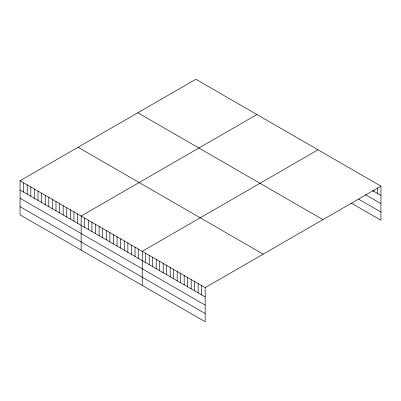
<?xml version="1.0" encoding="UTF-8"?>
<svg xmlns="http://www.w3.org/2000/svg" width="401" height="401" viewBox="0 0 401 401"><rect width="100%" height="100%" fill="white"/><g stroke="black" fill="none" stroke-linecap="round" stroke-linejoin="round"><path stroke-width="0.6" d="M20.05 180.756L205.167 287.632L205.167 321.727L20.05 214.851L20.05 180.756L195.833 79.273L380.95 186.149L380.95 220.244L351.476 203.227M256.921 114.541L81.137 216.029L81.137 250.124M318.008 149.809L142.23 251.297L142.23 285.392M205.167 287.632L380.95 186.149M372.459 190.545L380.95 195.447M365.466 194.691L380.95 203.628M358.469 199.081L380.95 212.059M137.824 112.761L322.94 219.638M78.06 147.267L263.176 254.144M20.05 190.059L205.167 296.935M20.05 198.239L205.167 305.116M20.05 206.67L205.167 313.547M377.451 187.848L377.451 193.427M373.958 190.169L373.958 191.412M201.673 285.617L201.673 294.915M198.174 283.597L198.174 292.895M194.675 281.577L194.675 290.88M191.182 279.557L191.182 288.86M187.683 277.542L187.683 286.84M184.189 275.522L184.189 284.82M180.691 273.502L180.691 282.805M177.192 271.482L177.192 280.785M173.698 269.467L173.698 278.765M170.199 267.447L170.199 276.745M166.706 265.427L166.706 274.73M163.207 263.407L163.207 272.71M159.713 261.392L159.713 270.69M156.215 259.372L156.215 268.67M152.716 257.352L152.716 266.655M149.222 255.332L149.222 264.635M145.723 253.317L145.723 262.615M138.636 249.221L138.636 258.52M135.042 247.146L135.042 256.45M131.448 245.071L131.448 254.374M127.854 242.996L127.854 252.299M124.26 240.921L124.26 250.224M120.666 238.846L120.666 248.149M117.072 236.775L117.072 246.074M113.478 234.7L113.478 243.998M109.884 232.625L109.884 241.923M106.295 230.55L106.295 239.848M102.701 228.475L102.701 237.773M99.107 226.4L99.107 235.703M95.513 224.324L95.513 233.628M91.919 222.249L91.919 231.552M88.325 220.174L88.325 229.477M84.731 218.099L84.731 227.402M77.543 213.954L77.543 223.252M73.949 211.878L73.949 221.177M70.36 209.803L70.36 219.101M66.766 207.728L66.766 217.026M63.173 205.653L63.173 214.956M59.579 203.578L59.579 212.881M55.985 201.502L55.985 210.806M52.391 199.427L52.391 208.731M48.797 197.352L48.797 206.655M45.203 195.282L45.203 204.58M41.609 193.207L41.609 202.505M38.015 191.132L38.015 200.43M34.426 189.056L34.426 198.355M30.832 186.981L30.832 196.279M27.238 184.906L27.238 194.209M23.644 182.831L23.644 192.134"/></g></svg>
